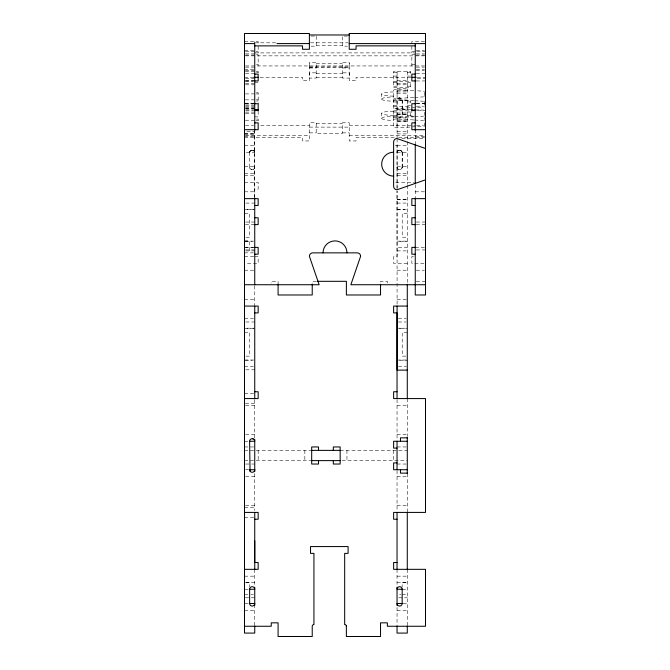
<?xml version="1.0" encoding="UTF-8"?>
<svg xmlns="http://www.w3.org/2000/svg" width="670" height="670" viewBox="0 0 670 670"><rect width="100%" height="100%" fill="white"/><g stroke="black" fill="none" stroke-linecap="round" stroke-linejoin="round"><path stroke-width="0.5" stroke-dasharray="3.35 2.51" d="M254.742 197.265L254.742 131.488L244.5 131.504M309.389 75.71L309.389 72.837L316.215 72.837M309.389 65.618L309.389 62.745L316.215 62.745L316.215 78.08L309.389 78.08M349.229 75.71L349.229 72.837L342.404 72.837M349.229 65.618L349.229 62.745L342.404 62.745L342.404 78.08L349.229 78.08M254.734 167.307L254.742 167.056A2.563 2.563 0 0 1 252.18 169.619L251.928 169.602M402.151 167.307L402.151 152.165A1.901 1.901 0 0 0 401.941 151.504A2.102 2.102 0 0 0 401.506 150.959L399.605 150.264L397.88 150.809A2.203 2.203 0 0 0 397.394 151.311L397.101 151.939M249.634 152.165L249.634 167.307M397.059 152.165L407.335 152.408M254.692 167.559L254.441 168.262M402.117 167.559L401.866 168.262M249.675 151.939L249.969 151.311A2.203 2.203 0 0 1 250.454 150.809L252.18 150.264L254.089 150.959A2.102 2.102 0 0 1 254.516 151.504A1.901 1.901 0 0 1 254.726 152.165L245.446 152.408M250.111 151.127L250.647 150.675M397.536 151.127L398.072 150.675M253.386 169.317L252.682 169.569M400.811 169.317L400.107 169.569M250.848 150.566L251.727 150.298M398.273 150.566L399.144 150.298M400.074 117.217L400.543 117.083M413.725 97.468L397.042 98.482A3.417 0.595 0 0 1 393.625 97.887M414.713 97.41L423.541 96.865M415.693 107.434L397.042 108.573A3.417 0.595 0 0 1 393.625 107.979M417.653 107.317L423.541 106.957M393.625 117.15A3.417 0.595 0 0 0 397.042 117.744L413.725 116.731M414.713 116.672L423.541 116.136M415.693 126.697L397.042 127.836A3.417 0.595 0 0 1 393.625 127.241L393.625 90.174A3.417 0.595 0 0 1 397.042 89.587L415.693 90.718M417.653 126.58L423.541 126.22M252.431 169.602L252.18 169.619A2.563 2.563 0 0 1 249.617 167.056M399.856 169.602L399.353 169.602M311.098 36.071L316.215 36.071M347.521 36.071L342.404 36.071L342.404 46.163L347.521 46.163M244.5 41.624L258.159 41.624L258.159 44.99M424.529 41.624L411.841 41.624L411.841 42.813M254.742 42.813L276.635 42.813M310.428 42.813L348.065 42.813M316.215 45.568L342.404 45.568M311.098 46.163L316.215 46.163L316.215 35.477M244.5 50.526L254.742 50.526M416.279 50.526L424.478 50.526M245.471 51.716L255.228 51.716M256.208 51.716L258.159 51.716M411.841 51.716L415.743 51.716M416.723 51.716L425.5 51.716M254.742 52.905L414.211 52.905M245.446 53.893L254.742 53.893M416.279 53.893L424.478 53.893M256.451 54.664L258.159 54.664L258.159 65.945M415.258 54.664L411.841 54.664L411.841 65.945M245.446 55.074L254.742 55.074M416.279 55.074L425.5 55.074M245.354 55.853L425.5 55.853M316.215 63.34L342.404 63.34M256.451 64.755L258.159 64.755M411.841 64.755L415.258 64.755M245.471 65.945L425.5 65.945M309.389 66.9L349.229 66.9M245.446 67.126L254.742 67.126M416.279 67.126L424.478 67.126M309.389 67.469L349.229 67.469M309.389 67.988L316.215 67.988M342.404 67.988L349.229 67.988M244.5 69.303L254.742 69.303M416.279 69.303L424.478 69.303M245.446 70.492L254.742 70.492M416.279 70.492L424.478 70.492M245.354 71.347L255.228 71.347M256.208 71.347L258.159 71.347L258.159 73.03M256.451 72.536L258.159 72.536M393.625 72.536L397.042 72.536L397.042 86.179L393.625 86.179M407.285 72.536L410.702 72.536M316.215 73.432L342.404 73.432M245.522 73.7L254.742 73.7M416.279 73.7L425.5 73.7M393.625 76.087L397.042 76.087M407.285 76.087L410.702 76.087M244.5 77.31L254.742 77.31M260.052 77.31L302.555 77.31L302.555 80.727L309.389 80.727L309.389 62.745M410.702 77.276L356.063 77.31L356.063 80.727L349.229 80.727L349.229 62.745M417.209 77.31L425.5 77.31M316.215 77.486L342.404 77.486M245.522 78.315L254.742 78.315M417.31 78.315L425.5 78.315M245.446 80.249L254.742 80.249M397.092 80.249L407.335 80.249M245.354 80.944L253.779 80.944M416.279 80.944L425.5 80.944M245.471 81.439L253.277 81.439M393.625 81.439L410.702 81.439M254.742 82.628L258.159 82.628L258.159 82.033M393.625 82.619L397.042 82.619M407.285 82.619L410.702 82.619M245.446 83.616L254.742 83.616M397.092 83.616L407.335 83.616M245.446 84.805L254.742 84.805M397.092 84.797L407.335 84.797M407.285 86.179L410.702 86.179M397.092 88.549L407.335 88.549M397.092 90.726L407.335 90.726M397.092 91.916L407.335 91.916M256.451 92.728L258.159 92.728L258.159 104.001M397.092 93.222L407.335 93.214M245.354 93.909L255.228 93.909M256.208 93.909L258.159 93.909M245.354 99.847L255.228 99.847M256.208 99.847L258.159 99.847M407.335 100.048L397.092 100.048C397.059 97.225 402.092 97.259 402.168 100.048L402.168 114.696A2.563 2.563 0 0 1 399.605 117.258A2.563 2.563 0 0 1 397.042 114.696M393.625 100.743L410.702 100.743L410.702 102.761M256.451 101.028L258.159 101.028M393.625 101.932L397.042 101.932M407.285 101.932L410.702 101.932M244.5 103.213L254.742 103.213M416.279 103.213L425.5 103.213M245.454 103.716L253.888 103.716M416.279 103.716L424.529 103.716M245.471 104.001L253.277 104.001M245.446 105.19L254.742 105.19M393.625 105.492L397.042 105.492M407.285 105.492L410.702 105.492M245.522 106.203L254.742 106.203M416.279 106.203L423.457 106.203M393.625 106.672L410.702 106.672M245.446 107.367L254.742 107.367M245.446 108.548L254.742 108.548M245.446 108.749L254.742 108.749M397.092 109.645L407.335 109.645M254.742 110.039L244.5 110.039L253.277 110.039M415.258 110.039L423.549 110.039M393.625 110.835L410.702 110.835M245.446 112.108L254.742 112.108M393.625 112.024L397.042 112.024M407.285 112.024L410.702 112.024M397.092 113.012L407.335 113.012M245.446 113.297L254.742 113.297M397.092 114.202L407.335 114.202M397.092 114.277L407.335 114.277M393.625 115.575L397.042 115.575M407.285 115.575L410.702 115.575M254.742 116.873L258.159 116.873L258.159 111.99M393.625 116.764L410.702 116.764L410.702 111.538M413.549 116.873L411.841 116.873L411.841 111.019M397.092 117.954L407.335 117.954M256.451 119.042L258.159 119.042L258.159 120.726M245.354 120.232L255.228 120.232M256.208 120.232L258.159 120.232M397.092 120.131L407.335 120.131M407.335 121.111L397.092 121.111L397.042 117.744M397.092 121.312L407.335 121.312M316.215 123.364L342.404 123.364M245.513 125.633L253.62 125.633M260.722 125.633L309.389 125.633M349.229 125.633L415.467 125.633M416.472 125.633L423.499 125.633M309.389 127.116L349.229 127.116M397.092 131.672L407.335 131.672M309.389 132.861L316.215 132.861M342.404 132.861L349.229 132.861M244.5 133.682L254.742 133.682M244.5 133.916L254.742 133.916M397.092 133.916L407.335 133.916M244.5 134.871L254.742 134.871M245.513 135.725L309.389 135.725M349.229 135.725L424.495 135.725M244.5 136.521L254.742 136.521M415.258 136.521L425.5 136.521M244.5 137.534L302.555 137.534L302.555 140.943L309.389 140.943L309.389 122.769L316.215 122.769L316.215 133.456L342.404 133.456L342.404 122.769L349.229 122.769L349.229 140.943L356.063 140.943L356.063 137.534L394.412 137.534M398.558 137.534L424.47 137.534M401.849 138.506L424.478 138.506M395.334 145.331L397.042 145.331L397.042 190.004M244.5 145.574L254.742 145.574M397.092 145.574L407.335 145.574M244.5 166.637L254.742 166.637M397.092 166.637L407.335 166.637M244.5 173.463L254.742 173.463M397.092 173.463L407.335 173.463M244.5 175.49L254.742 175.49M397.092 175.49L407.335 175.49M244.5 182.324L258.159 182.324L258.159 189.149L254.742 189.149M395.685 182.324L414.194 182.324M244.5 191.804L254.742 191.804M415.258 191.804L425.5 191.804M397.092 199.358L407.335 199.358M397.092 199.668L407.335 199.668M245.781 203.085L254.742 203.085M397.092 203.085L406.053 203.085M247.062 209.283L254.742 209.283M397.092 209.283L404.781 209.283M244.5 209.425L254.742 209.425M397.092 209.425L407.335 209.425M244.5 213.328L249.617 213.328L249.617 237.23L244.5 237.23M407.335 213.328L402.218 213.328L402.218 237.23L407.335 237.23M245.522 222.046L254.742 222.046M416.279 222.046L425.5 222.046M245.354 224.609L253.888 224.609M416.279 224.609L425.5 224.609M244.5 240.907L249.617 240.907L249.617 252.858M244.5 241.133L254.742 241.133M397.092 241.133L407.335 241.133M245.354 241.275L252.18 241.275M399.655 241.275L407.335 241.275M245.454 247.381L253.888 247.381M415.258 247.381L424.529 247.381M244.5 247.481L253.461 247.481M398.374 247.481L407.335 247.481M245.522 249.935L254.742 249.935M416.279 249.935L425.5 249.935M245.781 250.898L254.742 250.898M397.092 250.898L407.335 250.898M244.5 252.858L253.461 252.858M244.5 256.275L254.742 256.275M254.742 256.56L258.159 256.56L258.159 263.394L245.471 263.394M413.549 256.56L411.841 256.56L411.841 263.394L413.792 263.394M407.335 263.394L393.625 263.394L393.625 256.56L397.042 256.56L397.042 191.042L397.092 305.101M414.772 263.394L425.5 263.394M244.5 270.219L254.742 270.219M397.092 270.219L407.335 270.219M416.279 270.219L424.478 270.219M316.374 281.316L312.228 281.316L312.228 283.268M416.279 281.316L425.5 281.316M244.5 299.247L254.742 299.247M397.092 299.247L407.335 299.247M244.5 318.577L253.461 318.577M398.374 318.577L406.338 318.577M245.781 321.994L254.742 321.994M398.374 321.994L406.053 321.994M247.062 328.191L254.742 328.191M397.092 328.191L404.781 328.191M244.5 328.334L254.742 328.334M399.655 328.334L407.335 328.334M244.5 332.236L249.617 332.236L249.617 356.139L244.5 356.139M407.335 332.236L402.218 332.236L402.218 356.139L407.335 356.139M244.5 360.041L253.888 360.041M397.092 360.041L407.335 360.041M245.354 360.184L252.18 360.184M399.655 360.184L407.335 360.184M244.5 366.389L253.461 366.389M398.374 366.389L406.338 366.389M245.781 369.807L254.742 369.807M244.5 393.449L254.742 393.449M245.354 403.7L254.742 403.7M245.522 405.409L254.742 405.409M397.042 405.409L407.285 405.409M245.522 434.436L254.742 434.436M397.042 434.436L407.285 434.436M244.5 441.262L248.595 441.262M244.5 446.957L254.742 446.957M397.042 446.957L407.285 446.957M244.5 450.374L311.659 450.374M340.125 450.374L407.285 450.374M244.5 460.617L310.687 460.617M342.077 460.617L407.285 460.617M245.522 464.034L250.647 464.034M251.669 464.034L254.742 464.034M397.042 464.034L406.263 464.034M245.522 469.729L248.595 469.729M245.522 476.554L254.742 476.554M397.042 476.554L407.285 476.554M245.522 505.582L254.742 505.582M397.042 505.582L407.285 505.582M244.5 507.291L254.742 507.291M244.5 517.542L254.742 517.542M244.5 576.167L254.742 576.167M397.042 576.167L407.285 576.167M254.742 582.423L244.5 582.423L249.617 582.465L249.617 587.037M397.042 582.423L407.285 582.423L402.168 582.465L402.168 587.037M244.5 589.257L249.617 589.257M402.168 589.257L407.285 589.257M244.5 594.382L248.763 594.382M250.898 594.382L253.461 594.382M399.605 594.382L400.886 594.382M402.168 594.382L407.285 594.382M245.354 597.791L254.742 597.791M398.75 597.791L407.285 597.791M244.5 603.486L249.047 603.486M403.189 603.486L407.285 603.486M244.5 610.32L254.742 610.32M397.042 610.32L407.285 610.32M400.543 98.055L398.206 98.255L397.084 99.663L397.042 117.258M417.653 90.835L424.529 91.254M413.725 100.684L397.042 99.671A3.417 0.595 0 0 0 393.625 100.266M414.713 100.751L423.541 101.287M410.785 109.687L397.042 108.85A3.417 0.595 0 0 0 393.625 109.445M417.653 110.098L424.529 110.517M413.725 119.955L397.042 118.942A3.417 0.595 0 0 0 393.625 119.528M414.713 120.014L423.541 120.55M400.057 150.298L400.936 150.566M252.64 150.298L253.511 150.566M399.102 169.569L398.399 169.317M251.677 169.569L250.974 169.317M401.137 150.675L401.673 151.127M253.712 150.675L254.248 151.127M401.816 151.311L402.109 151.939M254.391 151.311L254.684 151.939M397.344 168.262L397.092 167.559M249.918 168.262L249.667 167.559M402.168 152.408L401.397 150.867L399.605 150.264L397.804 150.867L397.042 152.408A1.868 1.868 0 0 1 397.176 151.713A1.943 1.943 0 0 1 397.394 151.311M254.742 152.408L253.98 150.867L252.18 150.264L250.387 150.867L249.617 152.408A1.868 1.868 0 0 1 249.751 151.713A1.943 1.943 0 0 1 249.969 151.311M397.059 167.307L397.042 167.056A2.563 2.563 0 0 0 399.605 169.619A2.563 2.563 0 0 0 402.168 167.056A2.596 2.596 0 0 1 402.059 167.802M424.529 92.259L424.529 96.296M424.529 101.857L424.529 105.894M424.529 112.2L424.529 115.223M424.529 117.752L424.529 119.436M424.529 122.803L424.529 126.161M415.258 129.687L415.258 143.422M415.258 184.635L415.258 197.667M411.841 46.171L411.841 52.905M410.702 73.365L410.702 71.347L393.625 71.347L393.625 87.368L410.702 87.368L410.702 82.142M407.335 71.347L407.335 184.325M407.335 185.33L407.285 283.175M407.285 398.575L407.285 436.388M407.285 473.631L407.285 512.416M407.285 569.332L407.285 625.278M402.268 100.048L402.268 114.277M402.268 152.408L402.268 166.637M397.092 71.347L397.092 138.506M397.092 138.774L397.092 190.071M397.042 91.262L397.042 96.312M397.042 122.786L397.042 126.153M397.042 399.555L397.042 439.311M397.042 470.7L397.042 510.465M397.042 569.332L397.042 588.277M397.042 607.389L397.042 625.261M393.625 450.374L393.625 460.617M387.369 283.025L387.369 281.316L380.535 281.316L380.535 283.268M393.625 91.957A11.951 2.077 0 0 0 381.674 94.035L381.674 99.076A11.951 2.085 0 0 0 393.625 101.162M393.625 111.22A11.951 2.077 0 0 0 381.674 113.297L381.674 118.339A11.951 2.069 0 0 0 393.625 120.407M346.951 450.374L346.951 460.617M304.833 450.374L304.833 460.617M278.084 284.733L278.084 281.316L271.25 281.316L271.25 283.025M258.159 46.171L258.159 52.905M258.159 450.374L258.159 460.617M254.742 41.624L254.742 44.295M254.742 130.315L254.742 199.358M254.742 285.772L254.742 305.101M254.742 399.504L254.742 438.339M254.742 473.631L254.742 510.532M254.742 569.332L254.742 588.277M254.742 604.466L254.742 626.257M254.742 167.056A2.596 2.596 0 0 1 254.634 167.802M381.674 118.339A11.951 2.069 0 0 1 393.625 116.27M393.625 115.374A11.951 2.077 0 0 1 381.674 113.297M381.674 99.076A11.951 2.085 0 0 1 393.625 96.991M393.625 96.103A11.951 2.077 0 0 1 381.674 94.035M399.605 97.912L398.667 98.055L399.605 97.912"/><path stroke-width="1" d="M254.742 540.874L254.742 562.507L258.159 562.507L258.159 569.332L244.5 569.332M309.389 34.974L349.229 34.974M244.5 43.592L254.742 43.592L254.742 130.424M276.945 43.592L309.389 43.592M349.229 43.592L425.5 43.592M254.742 45.87L302.555 45.87L302.555 49.279L309.389 49.279L309.389 33.5L244.5 33.5L244.5 633.083L254.742 633.083L254.742 626.006M415.258 45.87L356.063 45.87L356.063 49.279L349.229 49.279L349.229 33.5L425.5 33.5L425.5 294.984L415.258 294.984L415.258 198.186M254.742 74.119L258.159 74.119L258.159 80.944L254.257 80.944M415.258 74.119L411.841 74.119L411.841 80.944L415.743 80.944M253.829 77.31L257.975 77.31M412.025 77.31L416.171 77.31M254.257 103.716L258.159 103.716L258.159 111.12M415.743 103.716L411.841 103.716L411.841 110.55L415.258 110.55M258.159 109.93L254.257 110.039L258.159 110.039M411.841 110.039L415.743 110.039M254.742 110.55L258.159 110.55M254.742 122.861L258.159 122.861L258.159 129.687L244.5 129.687M415.258 122.861L411.841 122.861L411.841 129.687L425.5 129.687M244.5 198.638L258.159 198.638L258.159 205.464L254.742 205.464M425.5 198.638L411.841 198.638L411.841 205.464L415.258 205.464M254.742 217.775L258.159 217.775L258.159 224.609L254.257 224.609M415.258 217.775L411.841 217.775L411.841 224.609L415.743 224.609M254.257 247.381L258.159 247.381L258.159 254.206L254.742 254.206M415.743 247.381L411.841 247.381L411.841 254.206L415.258 254.206M317.404 281.316L346.382 281.316L346.382 294.984L380.535 294.984L380.535 284.248M244.5 284.733L319.146 284.733L309.389 256.275A3.417 3.417 0 0 1 312.798 252.858L357.202 252.858A3.417 3.417 0 0 1 360.611 256.275L350.854 284.733L425.5 284.733M244.5 306.081L258.159 306.081L258.159 312.907L254.742 312.907M407.335 306.081L393.625 306.081L393.625 312.907L397.042 312.907L397.042 398.575M407.335 370.116L397.042 370.116L397.092 306.081M254.742 391.741L258.159 391.741L258.159 398.575L244.5 398.575M397.042 391.741L393.625 391.741L393.625 398.575L425.5 398.575L425.5 512.416L393.625 512.416L393.625 519.242L397.042 519.242M407.285 437.853L400.459 437.853L400.459 441.262M249.617 441.262L254.742 441.262A2.563 2.563 0 0 0 252.18 438.699A2.563 2.563 0 0 0 249.617 441.262L250.036 471.127M407.285 441.262L393.625 441.262L393.625 448.096L397.042 448.096M311.659 450.374L340.125 450.374M311.659 460.617L340.125 460.617M397.042 462.895L393.625 462.895L393.625 469.729L407.285 469.729M407.285 473.137L400.459 473.137L400.459 469.729M244.5 512.416L258.159 512.416L258.159 519.242L254.742 519.242M397.042 562.507L393.625 562.507L393.625 569.332L425.5 569.332L425.5 626.257L387.369 626.257L387.369 622.84L380.535 622.84L380.535 636.5L346.382 636.5L346.356 625.947M249.24 589.257L254.742 589.257A2.563 2.563 0 0 0 252.18 586.694A2.563 2.563 0 0 0 249.617 589.257L249.617 603.486A2.563 2.563 0 0 0 252.18 606.048A2.563 2.563 0 0 0 254.742 603.486L249.24 603.486M402.737 589.257L397.042 589.257A2.563 2.563 0 0 1 399.605 586.694A2.563 2.563 0 0 1 402.168 589.257L402.168 603.486A2.563 2.563 0 0 1 399.605 606.048A2.563 2.563 0 0 1 397.042 603.486L402.737 603.486M244.5 626.257L271.25 626.257L271.25 622.84L278.084 622.84L278.084 636.5L312.228 636.5L312.228 626.257A1.709 1.709 0 0 1 313.937 624.549L313.937 553.395L310.528 553.395L310.528 546.569L348.09 546.569L348.09 553.395L344.673 553.395L344.673 624.549A1.709 1.709 0 0 1 346.382 626.257M252.649 438.75L253.126 438.883M415.258 43.592L415.258 130.424M415.258 143.975L415.258 183.588M407.285 284.214L407.285 398.575M407.285 437.359L407.285 473.631M407.285 512.416L407.285 569.332M407.285 626.006L407.285 633.083L397.042 633.083L397.042 626.006M397.042 441.262L397.042 469.729M397.042 512.416L397.042 569.332M397.042 587.305L397.042 605.437M333.317 450.374L333.317 446.957L340.151 446.957L340.151 464.034L333.317 464.034L333.317 460.617M318.518 450.374L318.518 446.957L311.684 446.957L311.684 464.034L318.518 464.034L318.518 460.617M312.228 284.248L312.228 294.984L278.084 294.984L278.084 284.248M254.742 198.186L254.742 284.733M254.742 306.081L254.742 398.575M254.742 439.311L254.742 471.68M254.742 512.416L254.742 569.332M254.742 587.305L254.742 605.437M323.049 252.858A11.951 11.951 0 0 1 335 240.907A11.951 11.951 0 0 1 346.951 252.858M425.5 148.313A3.417 3.417 0 0 1 424.529 148.171L397.042 138.548A3.417 3.417 0 0 0 393.625 141.965L393.625 186.361A3.417 3.417 0 0 0 397.042 189.778L424.529 180.155A3.409 3.409 0 0 1 425.5 180.012M393.625 176.118A11.951 11.951 0 0 1 381.674 164.158A11.951 11.951 0 0 1 393.625 152.207M425.023 116.069A3.425 0.578 0 0 1 425.5 116.061M425.006 126.144A3.425 0.595 0 0 1 425.5 126.136M425.5 110.55A3.425 0.603 0 0 1 425.006 110.542M425.5 120.625A3.409 0.586 0 0 1 425.014 120.617M425.014 106.89A3.425 0.586 0 0 1 425.5 106.882M425.006 96.782A3.425 0.603 0 0 1 425.5 96.782M425.5 101.371A3.425 0.603 0 0 1 425.006 101.371M254.742 469.729L249.617 469.729A2.563 2.563 0 0 0 252.18 472.291A2.563 2.563 0 0 0 254.742 469.729"/></g></svg>
